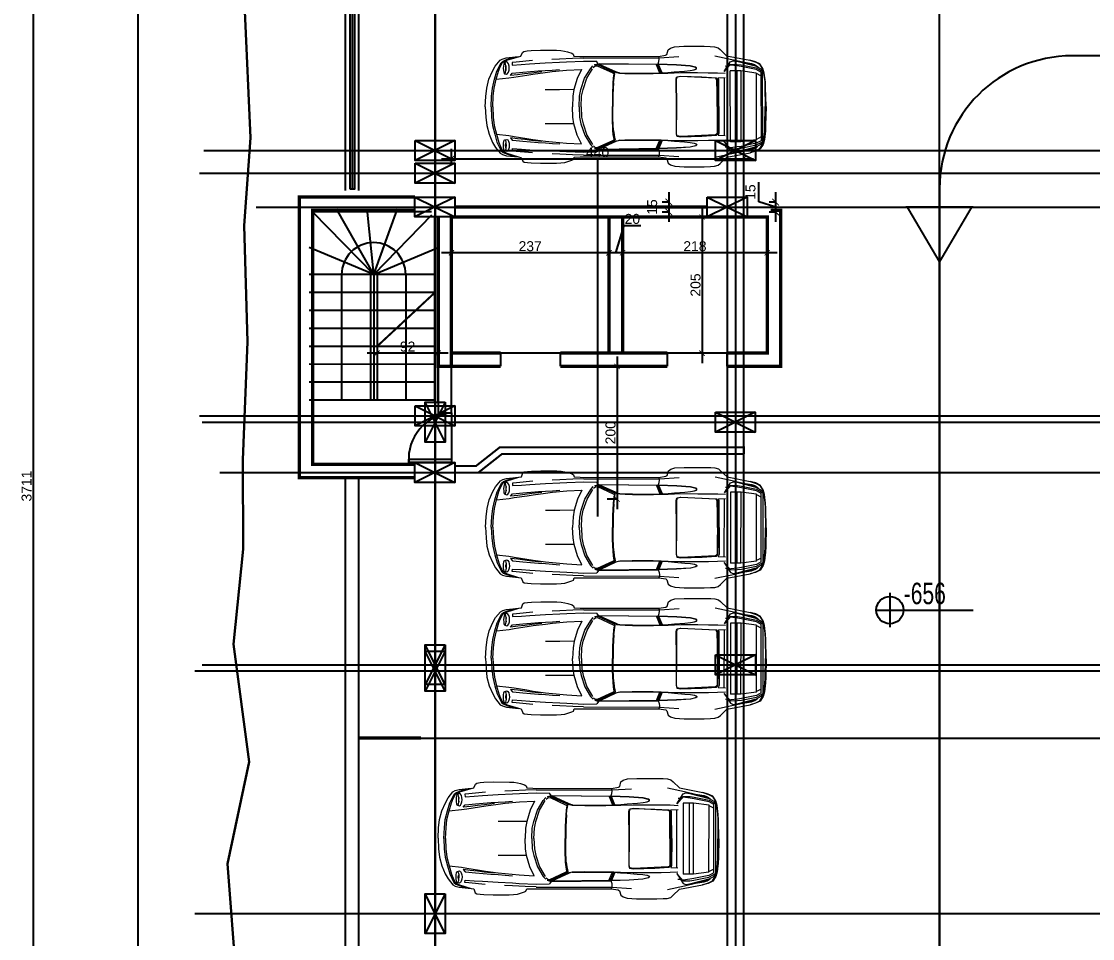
# Model space of a CAD drawing. Extents: x 285329 to 658348, y -83126 to -16980.
# Drawn here: x 321968 to 323582, y -36530 to -35148 of the extents above; entities that cross this region are included whole.
import ezdxf

# ---------------------------------------------------------------- set-up
doc = ezdxf.new("R2010")
doc.units = 0
doc.layers.get('0').update_dxf_attribs({"linetype": 'CONTINUOUS'})
doc.layers.get('DEFPOINTS').update_dxf_attribs({"color": 9, "linetype": 'CONTINUOUS'})
for name, color, linetype, lineweight in [('A-text finishing', 6, 'CONTINUOUS', 13), ('excavation border', 5, 'CONTINUOUS', 30), ('FIGURES', 153, 'CONTINUOUS', 0), ('VIS', 8, 'CONTINUOUS', 18)]:
    doc.layers.add(name, color=color, linetype=linetype, lineweight=lineweight)
for name, color, linetype in [('AXIS', 1, 'CONTINUOUS'), ('COLUMN', 5, 'CONTINUOUS'), ('DIM', 3, 'CONTINUOUS'), ('FURNITURE', 4, 'CONTINUOUS'), ('HATCH', 8, 'CONTINUOUS'), ('TEXT', 3, 'CONTINUOUS'), ('WALL', 7, 'CONTINUOUS'), ('WALL1', 2, 'CONTINUOUS')]:
    doc.layers.add(name, color=color, linetype=linetype)
doc.styles.get("Standard").update_dxf_attribs({"font": 'sanss___.ttf', "height": 15})
doc.dimstyles.get("Standard").update_dxf_attribs({"dimtxt": 50, "dimasz": 10, "dimexe": 10, "dimexo": 30, "dimgap": 5, "dimtad": 1, "dimdec": 0, "dimdsep": 46, "dimtxsty": 'Standard', "dimblk1": 'ARCHTICK', "dimblk2": 'ARCHTICK', "dimsah": 1, "dimcen": 2.5, "dimdle": 15, "dimclrd": 3, "dimclre": 3, "dimclrt": 3, "dimazin": 0, "dimtfac": 1, "dimtdec": 0, "dimtmove": 2, "dimatfit": 2, "dimldrblk": 'ARCHTICK', "dimfxl": 1.0455, "dimfxlon": 1, "dimtolj": 1, "dimtzin": 0, "dimarcsym": 0})
doc.dimstyles.new('STANDARD$0', dxfattribs={"dimscale": 0, "dimtxt": 50, "dimasz": 8, "dimexe": 15, "dimexo": 0.0625, "dimgap": 2, "dimtad": 1, "dimdec": 0, "dimzin": 0, "dimdsep": 46, "dimtxsty": 'Standard', "dimblk1": 'ARCHTICK', "dimblk2": 'ARCHTICK', "dimsah": 1, "dimcen": 0.09, "dimdle": 15, "dimclrd": 3, "dimclre": 3, "dimclrt": 3, "dimazin": 0, "dimtfac": 1, "dimtdec": 0, "dimtofl": 0, "dimtmove": 1, "dimatfit": 3, "dimldrblk": 'ARCHTICK', "dimfxl": 1.0455, "dimfxlon": 1, "dimtolj": 1, "dimtzin": 0, "dimarcsym": 0})

# ---------------------------------------------------------------- blocks, each defined once
blk = doc.blocks.new('_ARCHTICK')
at = {"color": 0, "linetype": 'ByBlock', "const_width": 0.15}
blk.add_lwpolyline([(-0.5, -0.5), (0.5, 0.5)], dxfattribs=at)
blk = doc.blocks.new('*D3029')
at = {"layer": 'DEFPOINTS', "color": 0, "linetype": 'Continuous', "lineweight": 5, "ltscale": 3, "transparency": 16777216}
for p in [(323056.5, -35354.9), (322616, -35422.7), (323056.5, -35422.7)]:
    blk.add_point(p, dxfattribs=at)
at = {"layer": 'WALL', "color": 3, "linetype": 'Continuous', "lineweight": -2, "ltscale": 3, "transparency": 16777216}
for p, q in [((322616, -35364.9), (322616, -35339.9)), ((323056.5, -35364.9), (323056.5, -35339.9)), ((322601, -35354.9), (323071.5, -35354.9))]:
    blk.add_line(p, q, dxfattribs=at)
at = {"layer": 'WALL', "color": 3, "linetype": 'Continuous', "lineweight": -2, "ltscale": 3, "transparency": 16777216, "xscale": 8, "yscale": 8, "zscale": 8, "rotation": 180}
blk.add_blockref('_ARCHTICK', (322616, -35354.9), dxfattribs=at)
at = {"layer": 'WALL', "color": 3, "linetype": 'Continuous', "lineweight": -2, "ltscale": 3, "transparency": 16777216, "xscale": 8, "yscale": 8, "zscale": 8}
blk.add_blockref('_ARCHTICK', (323056.5, -35354.9), dxfattribs=at)
at = {"layer": 'WALL', "color": 3, "linetype": 'Continuous', "ltscale": 3, "transparency": 16777216, "insert": (322836.3, -35345.2), "char_height": 15, "attachment_point": 5}
blk.add_mtext('\\A1;440', dxfattribs=at)
blk = doc.blocks.new('XREF1$0$02PCAR09')
at = {"color": 0, "linetype": 'ByBlock'}
for p, q in [((-139.39, 33.77), (-143.26, 30.05)), ((-138.14, 34.83), (-139.39, 33.77)), ((-136.04, 35.43), (-138.14, 34.83)), ((-133.57, 35.58), (-136.04, 35.43)), ((-129.86, 35.7), (-133.57, 35.58)), ((-117.88, 35.7), (-129.86, 35.7)), ((-112.33, 35.34), (-117.88, 35.7)), ((-109.85, 34.59), (-112.33, 35.34)), ((-108.47, 33.6), (-109.85, 34.59)), ((-107.73, 30.95), (-108.47, 33.6)), ((-48.85, 32.53), (-51.29, 31.76)), ((-47.09, 33.02), (-48.85, 32.53)), ((-44.85, 33.29), (-47.09, 33.02)), ((-42.26, 33.45), (-44.85, 33.29)), ((-32.75, 33.53), (-42.26, 33.45)), ((-27.18, 33.31), (-32.75, 33.53)), ((-24.96, 33.14), (-27.18, 33.31)), ((-22.98, 32.83), (-24.96, 33.14)), ((-22.13, 32.24), (-22.98, 32.83)), ((-21.22, 30), (-22.13, 32.24)), ((-162.98, 25.22), (-160.29, 26.5)), ((-160.49, 26.23), (-162.81, 24.98)), ((-149.39, 26.87), (-160.88, 23.8)), ((-157.04, 27.42), (-160.49, 26.23)), ((-160.29, 26.5), (-157.04, 27.42)), ((-157.91, 25.53), (-159.78, 24.91)), ((-152.81, 26.43), (-157.91, 25.53)), ((-153.83, 25.85), (-157.91, 25.01)), ((-143.26, 30.05), (-157.04, 27.42)), ((-153.47, 26.28), (-153.83, 25.85)), ((-146.25, 27.9), (-152.81, 26.43)), ((-147.04, 27.13), (-149.39, 26.87)), ((-145.43, 26.52), (-147.04, 27.13)), ((-136.16, 30.07), (-146.25, 27.9)), ((-141.73, 20.71), (-145.43, 26.52)), ((-103.18, 28.82), (-114.79, 29.59)), ((-107, 30.43), (-107.73, 30.95)), ((-102.8, 29.76), (-107, 30.43)), ((-103.18, 28.82), (-102.8, 29.76)), ((-58.2, 28.79), (-103.18, 28.82)), ((-103.18, 28.09), (-103.18, 28.82)), ((-103.06, 26.7), (-103.18, 28.09)), ((-102.68, 25.44), (-103.06, 26.7)), ((-56.22, 29.83), (-102.8, 29.76)), ((-67.1, 25.44), (-102.68, 25.06)), ((-102.68, 25.08), (-102.68, 25.44)), ((-67.1, 25.46), (-66.11, 26.89)), ((-67.1, 25.54), (-67.1, 25.54)), ((-64.81, 24.72), (-67.1, 25.46)), ((-58.32, 27.06), (-66.11, 26.89)), ((-48.2, 26.63), (-58.32, 27.06)), ((-58.2, 28.77), (-51.78, 28.55)), ((-52.64, 29.95), (-56.22, 29.83)), ((-52.16, 31.23), (-52.64, 29.95)), ((-51.29, 31.76), (-52.16, 31.23)), ((-51.78, 28.55), (-44.15, 28.14)), ((-44.15, 26.41), (-48.2, 26.63)), ((-44.15, 28.14), (-39.54, 27.93)), ((-35.6, 25.95), (-44.15, 26.41)), ((-26.33, 25.46), (-35.6, 25.95)), ((-28.03, 27.35), (-18.29, 26.45)), ((-21.41, 25.08), (-26.33, 25.46)), ((-19.65, 29.66), (-21.22, 30)), ((-12.48, 29.04), (-19.65, 29.78)), ((-12.79, 27.56), (-19.65, 29.66)), ((-18.29, 26.45), (-15.88, 26.19)), ((-13.04, 28.18), (-17.96, 29.55)), ((-15.88, 26.19), (-16.03, 24.72)), ((-13.76, 25.41), (-13.28, 26.26)), ((-13.28, 26.26), (-12.67, 26.55)), ((-10.59, 27.09), (-13.04, 28.18)), ((-10.26, 26.19), (-12.79, 27.56)), ((-12.67, 26.55), (-11.49, 26.19)), ((-10.14, 28.29), (-12.48, 29.04)), ((-12.07, 25.22), (-11.81, 25.93)), ((-11.81, 25.93), (-11.49, 26.19)), ((-11.49, 26.19), (-11.18, 25.93)), ((-11.18, 25.93), (-10.93, 25.22)), ((-9.43, 26.13), (-10.59, 27.09)), ((-8.9, 23.63), (-10.26, 26.19)), ((-8.78, 27.56), (-10.14, 28.29)), ((-6.9, 21.08), (-9.43, 26.13)), ((-5.94, 24.09), (-8.78, 27.56)), ((-166.21, 14.44), (-165.56, 19.69)), ((-165.19, 19.69), (-165.8, 14.82)), ((-165.56, 19.69), (-164.79, 22.49)), ((-164.42, 22.49), (-165.19, 19.69)), ((-164.79, 22.49), (-162.98, 25.22)), ((-163.6, 22.32), (-164.59, 21.21)), ((-163.6, 21.32), (-164.59, 20.71)), ((-164.59, -21.21), (-164.59, 21.21)), ((-162.81, 24.98), (-164.42, 22.49)), ((-160.88, 23.8), (-163.6, 22.32)), ((-160.77, 22.81), (-163.6, 21.32)), ((-163.6, 20.33), (-160.77, 21.82)), ((-163.6, 20.33), (-163.6, -20.33)), ((-163.6, 18.05), (-160.88, 19.53)), ((-161.5, 23.73), (-161.74, 23.33)), ((-159.78, 24.91), (-161.5, 23.73)), ((-151.85, 24.65), (-160.77, 22.81)), ((-160.77, 21.82), (-151.85, 23.66)), ((-160.77, 19.82), (-151.61, 21.07)), ((-160.77, 19.82), (-160.77, -19.82)), ((-159.78, 24.24), (-160.17, 23.99)), ((-157.91, 25.01), (-159.78, 24.24)), ((-149.51, 24.91), (-151.85, 24.65)), ((-151.85, 23.66), (-149.51, 24.04)), ((-151.61, 21.07), (-151.61, -21.07)), ((-151.61, 21.07), (-145.43, 21.07)), ((-145.43, 25.03), (-149.51, 24.91)), ((-149.51, 24.04), (-145.43, 24.53)), ((-149.26, 21.07), (-149.26, -21.19)), ((-145.43, 25.03), (-141.73, 20.73)), ((-145.43, 24.53), (-145.43, 25.03)), ((-145.43, -21.07), (-145.43, 21.07)), ((-142.39, 24.02), (-143.85, 23.95)), ((-137.77, 19.96), (-142.39, 19.75)), ((-132.34, 20.03), (-137.77, 19.96)), ((-126.04, 20.1), (-132.34, 20.03)), ((-115.78, 20.11), (-126.04, 20.1)), ((-125.42, 22.45), (-125.37, 22.96)), ((-125.08, 22.11), (-125.42, 22.45)), ((-125.37, 22.96), (-124.86, 23.34)), ((-125.15, 22.43), (-125.13, 22.84)), ((-124.89, 22.11), (-125.15, 22.43)), ((-125.13, 22.84), (-124.69, 23.22)), ((-124.01, 21.73), (-125.08, 22.11)), ((-123.84, 21.73), (-124.89, 22.11)), ((-124.86, 23.34), (-121.58, 24.14)), ((-124.69, 23.22), (-121.6, 24.01)), ((-121.62, 21.38), (-124.01, 21.73)), ((-121.62, 21.38), (-123.84, 21.73)), ((-118.22, 21.03), (-121.62, 21.38)), ((-121.6, 24.01), (-113.44, 24.57)), ((-121.58, 24.14), (-113.44, 24.69)), ((-112.19, 20.51), (-118.22, 21.03)), ((-108.37, 19.87), (-115.78, 20.11)), ((-113.44, 24.69), (-102.68, 25.08)), ((-113.44, 24.57), (-102.68, 24.96)), ((-108.37, 20.23), (-112.19, 20.51)), ((-104.22, 19.99), (-108.37, 20.23)), ((-104.27, 19.73), (-108.37, 19.87)), ((-104.9, 20.03), (-102.9, 24.96)), ((-99.56, 19.65), (-104.27, 19.73)), ((-104.22, 19.99), (-102.17, 24.96)), ((-99.52, 19.84), (-104.22, 19.99)), ((-101.45, 24.96), (-103.47, 19.98)), ((-102.68, 24.94), (-67.65, 25.32)), ((-102.68, 25.06), (-102.68, 24.94)), ((-87.11, 19.64), (-99.56, 19.65)), ((-87.11, 19.87), (-99.52, 19.84)), ((-82.86, 19.87), (-87.11, 19.87)), ((-82.86, 19.72), (-87.11, 19.64)), ((-79.67, 19.98), (-82.86, 19.87)), ((-79.63, 19.86), (-82.86, 19.72)), ((-79.67, 19.96), (-78.74, 20.2)), ((-77.89, 20.2), (-79.63, 19.86)), ((-78.74, 20.2), (-77.45, 20.66)), ((-77.21, 20.44), (-77.89, 20.2)), ((-77.45, 20.66), (-68.24, 24.88)), ((-76.59, 20.66), (-77.21, 20.44)), ((-76.95, 19.52), (-76.71, 20.25)), ((-76.73, 18.37), (-76.95, 19.52)), ((-76.71, 20.25), (-76.17, 20.52)), ((-67.39, 24.89), (-76.59, 20.66)), ((-76.22, 19.69), (-76.44, 19.24)), ((-76.44, 19.24), (-76.15, 18.22)), ((-75.65, 20.03), (-76.22, 19.69)), ((-76.17, 20.52), (-66.86, 24.77)), ((-66.4, 24.24), (-75.65, 20.03)), ((-66.42, 25.2), (-67.39, 24.89)), ((-66.86, 24.77), (-65.78, 24.81)), ((-65.14, 24.16), (-66.4, 24.24)), ((-65.78, 24.81), (-64.81, 24.72)), ((-64.13, 23.29), (-65.14, 24.16)), ((-62.4, 22.49), (-63.89, 24.21)), ((-60.22, 16.82), (-63.6, 22.49)), ((-58.97, 16.82), (-62.4, 22.49)), ((-57.13, 22.11), (-54.53, 16.8)), ((-48.2, 21.63), (-57.13, 22.11)), ((-39.78, 20.85), (-48.2, 21.63)), ((-39.78, 21.75), (-44.12, 22.11)), ((-35.6, 21.46), (-39.78, 21.75)), ((-35.6, 20.37), (-39.78, 20.85)), ((-31.38, 21.21), (-35.6, 21.46)), ((-28.21, 19.38), (-35.6, 20.37)), ((-33.48, 20.69), (-27.45, 19.99)), ((-26.79, 20.88), (-31.38, 21.21)), ((-24.62, 18.78), (-28.21, 19.38)), ((-27.45, 19.99), (-23.36, 19.5)), ((-22.2, 20.45), (-26.79, 20.88)), ((-23.36, 19.5), (-19.12, 18.97)), ((-18.2, 20.06), (-22.2, 20.45)), ((-16.03, 24.72), (-21.41, 25.08)), ((-16, 19.87), (-18.2, 20.06)), ((-14.89, 18.51), (-16, 19.87)), ((-14.22, 22.91), (-14.12, 24.14)), ((-14.12, 21.68), (-14.22, 22.91)), ((-14.12, 24.14), (-13.76, 25.41)), ((-13.76, 20.44), (-14.12, 21.68)), ((-13.28, 19.65), (-13.76, 20.44)), ((-12.67, 19.33), (-13.28, 19.65)), ((-11.49, 19.6), (-12.67, 19.33)), ((-12.31, 22.86), (-12.22, 24.26)), ((-12.24, 21.56), (-12.31, 22.86)), ((-12.04, 22.86), (-12.24, 21.56)), ((-12.07, 20.57), (-12.24, 21.58)), ((-12.22, 24.26), (-12.07, 25.22)), ((-12.22, 24.26), (-12.04, 22.86)), ((-11.81, 19.84), (-12.07, 20.57)), ((-11.49, 19.6), (-11.81, 19.84)), ((-11.18, 19.81), (-11.49, 19.6)), ((-10.93, 20.51), (-11.18, 19.81)), ((-10.93, 25.22), (-10.74, 24.13)), ((-10.74, 21.58), (-10.93, 20.51)), ((-10.74, 24.13), (-10.69, 22.86)), ((-10.69, 22.86), (-10.74, 21.58)), ((-7.91, 21.15), (-8.9, 23.63)), ((-6.56, 16.32), (-7.91, 21.15)), ((-5.57, 16.32), (-6.9, 21.08)), ((-4.27, 21.14), (-5.94, 24.09)), ((-2.17, 16.31), (-4.27, 21.14)), ((-166.35, 11.22), (-166.21, 14.44)), ((-165.8, 14.82), (-165.94, 11.59)), ((-138.14, 17.06), (-142.38, 17.26)), ((-141.73, 17.26), (-141.73, -17.16)), ((-138.66, 0), (-138.57, 15.9)), ((-138.57, 15.9), (-138.14, 17.06)), ((-137.9, 15.9), (-138.04, 8.28)), ((-137.51, 16.58), (-137.9, 15.9)), ((-137.56, 8.16), (-137.48, 15.78)), ((-136.98, 17.01), (-137.51, 16.58)), ((-137.48, 15.78), (-137.08, 16.44)), ((-137.08, 16.44), (-136.55, 16.78)), ((-128.55, 17.52), (-136.98, 17.01)), ((-136.55, 16.78), (-115.95, 17.82)), ((-115.76, 17.94), (-128.55, 17.52)), ((-115.95, 17.82), (-113.73, 17.36)), ((-113.56, 17.48), (-115.76, 17.94)), ((-113.73, 17.36), (-113.35, 15.95)), ((-113.2, 16.07), (-113.56, 17.48)), ((-113.4, -0.02), (-113.2, 16.07)), ((-113.35, 15.95), (-113.4, 0.02)), ((-76.42, 16.82), (-76.73, 18.37)), ((-76.1, 14.07), (-76.42, 16.82)), ((-76.15, 18.22), (-75.93, 16.82)), ((-76.1, 14.07), (-75.74, 7.15)), ((-75.93, 16.82), (-75.72, 13.98)), ((-75.72, 13.98), (-75.43, 7.15)), ((-60.22, 16.82), (-60.22, 16.82)), ((-58, 10.14), (-60.22, 16.82)), ((-56.75, 10.14), (-58.97, 16.82)), ((-54.53, 16.8), (-52.55, 10.14)), ((-17.01, 17.6), (-24.62, 18.78)), ((-19.12, 18.97), (-14.89, 18.51)), ((-13.95, 17.11), (-17.01, 17.6)), ((-6.56, 16.32), (-13.95, 17.11)), ((-5.26, 11.13), (-6.56, 16.32)), ((-4.27, 11.13), (-5.57, 16.32)), ((-0.87, 11.13), (-2.17, 16.31)), ((-166.57, 0.02), (-166.35, 11.22)), ((-165.94, 11.59), (-166.08, 0)), ((-138.04, 8.28), (-138.04, 0)), ((-137.56, 0), (-137.56, 8.16)), ((-75.74, 7.15), (-75.77, 0)), ((-75.43, 7.15), (-75.4, 0)), ((-57.13, 6.18), (-58, 10.14)), ((-55.9, 6.18), (-56.75, 10.14)), ((-52.55, 10.14), (-44.12, 10.09)), ((-52.55, 10.14), (-51.92, 6.18)), ((-44.12, 10.09), (-35.6, 10.09)), ((-4.7, 6.2), (-5.26, 11.13)), ((-3.7, 6.2), (-4.27, 11.13)), ((-0.31, 6.18), (-0.87, 11.13)), ((-165.94, -11.59), (-166.08, 0)), ((-138.66, 0), (-138.57, -15.9)), ((-138.04, -8.28), (-138.04, 0)), ((-137.56, 0), (-137.56, -8.16)), ((-113.4, 0.02), (-113.2, -16.07)), ((-75.74, -7.15), (-75.77, 0)), ((-75.43, -7.15), (-75.4, 0)), ((-56.89, 0), (-57.13, 6.18)), ((-56.89, 0), (-57.13, -6.18)), ((-55.64, 0), (-55.9, 6.18)), ((-55.64, 0), (-55.9, -6.18)), ((-51.92, 6.18), (-51.68, 0)), ((-51.92, -6.18), (-51.68, 0)), ((-4.39, 0), (-4.7, 6.2)), ((-4.39, 0), (-4.7, -6.2)), ((-3.4, 0), (-3.7, 6.2)), ((-3.4, 0), (-3.7, -6.2)), ((0, 0), (-0.31, 6.18)), ((0, 0), (-0.31, -6.18)), ((-166.57, -0.02), (-166.35, -11.22)), ((-113.35, -15.95), (-113.4, -0.02)), ((-57.13, -6.18), (-58, -10.14)), ((-55.9, -6.18), (-56.75, -10.14)), ((-52.55, -10.14), (-51.92, -6.18)), ((-4.7, -6.2), (-5.26, -11.13)), ((-3.7, -6.2), (-4.27, -11.13)), ((-0.31, -6.18), (-0.87, -11.13)), ((-166.35, -11.22), (-166.21, -14.44)), ((-165.8, -14.82), (-165.94, -11.59)), ((-137.9, -15.9), (-138.04, -8.28)), ((-137.56, -8.16), (-137.48, -15.78)), ((-76.1, -14.07), (-75.74, -7.15)), ((-75.72, -13.98), (-75.43, -7.15)), ((-58, -10.14), (-60.22, -16.82)), ((-56.75, -10.14), (-58.97, -16.82)), ((-54.53, -16.8), (-52.55, -10.14)), ((-52.55, -10.14), (-44.12, -10.09)), ((-44.12, -10.09), (-35.6, -10.09)), ((-5.26, -11.13), (-6.56, -16.32)), ((-4.27, -11.13), (-5.57, -16.32)), ((-0.87, -11.13), (-2.17, -16.31)), ((-166.21, -14.44), (-165.56, -19.69)), ((-165.19, -19.69), (-165.8, -14.82)), ((-163.6, -18.05), (-160.88, -19.53)), ((-138.14, -17.06), (-142.38, -17.26)), ((-138.57, -15.9), (-138.14, -17.06)), ((-137.51, -16.58), (-137.9, -15.9)), ((-136.98, -17.01), (-137.51, -16.58)), ((-137.48, -15.78), (-137.08, -16.44)), ((-137.08, -16.44), (-136.55, -16.78)), ((-128.55, -17.52), (-136.98, -17.01)), ((-136.55, -16.78), (-115.95, -17.82)), ((-115.76, -17.94), (-128.55, -17.52)), ((-115.95, -17.82), (-113.73, -17.36)), ((-113.56, -17.48), (-115.76, -17.94)), ((-113.73, -17.36), (-113.35, -15.95)), ((-113.2, -16.07), (-113.56, -17.48)), ((-76.73, -18.37), (-76.95, -19.52)), ((-76.42, -16.82), (-76.73, -18.37)), ((-76.44, -19.24), (-76.15, -18.22)), ((-76.1, -14.07), (-76.42, -16.82)), ((-76.15, -18.22), (-75.93, -16.82)), ((-75.93, -16.82), (-75.72, -13.98)), ((-60.22, -16.82), (-63.6, -22.49)), ((-58.97, -16.82), (-62.4, -22.49)), ((-60.22, -16.82), (-60.22, -16.82)), ((-57.13, -22.11), (-54.53, -16.8)), ((-24.62, -18.78), (-28.21, -19.38)), ((-17.01, -17.6), (-24.62, -18.78)), ((-23.36, -19.5), (-19.12, -18.97)), ((-19.12, -18.97), (-14.89, -18.51)), ((-13.95, -17.11), (-17.01, -17.6)), ((-14.89, -18.51), (-16, -19.87)), ((-6.56, -16.32), (-13.95, -17.11)), ((-6.56, -16.32), (-7.91, -21.15)), ((-5.57, -16.32), (-6.9, -21.08)), ((-2.17, -16.31), (-4.27, -21.14)), ((-165.56, -19.69), (-164.79, -22.49)), ((-164.42, -22.49), (-165.19, -19.69)), ((-164.79, -22.49), (-162.98, -25.22)), ((-163.6, -21.32), (-164.59, -20.71)), ((-163.6, -22.32), (-164.59, -21.21)), ((-162.81, -24.98), (-164.42, -22.49)), ((-163.6, -20.33), (-160.77, -21.82)), ((-160.77, -22.81), (-163.6, -21.32)), ((-160.88, -23.8), (-163.6, -22.32)), ((-162.98, -25.22), (-160.29, -26.5)), ((-160.49, -26.23), (-162.81, -24.98)), ((-161.5, -23.73), (-161.74, -23.33)), ((-159.78, -24.91), (-161.5, -23.73)), ((-149.39, -26.87), (-160.88, -23.8)), ((-160.77, -19.82), (-151.61, -21.07)), ((-160.77, -21.82), (-151.85, -23.66)), ((-151.85, -24.65), (-160.77, -22.81)), ((-159.78, -24.24), (-160.17, -23.99)), ((-157.91, -25.01), (-159.78, -24.24)), ((-157.91, -25.53), (-159.78, -24.91)), ((-153.83, -25.85), (-157.91, -25.01)), ((-151.85, -23.66), (-149.51, -24.04)), ((-149.51, -24.91), (-151.85, -24.65)), ((-151.61, -21.07), (-145.43, -21.07)), ((-149.51, -24.04), (-145.43, -24.53)), ((-145.43, -25.03), (-149.51, -24.91)), ((-141.73, -20.71), (-145.43, -26.52)), ((-145.43, -25.03), (-141.73, -20.73)), ((-145.43, -24.53), (-145.43, -25.03)), ((-142.39, -24.02), (-143.85, -23.95)), ((-137.77, -19.96), (-142.39, -19.75)), ((-132.34, -20.03), (-137.77, -19.96)), ((-126.04, -20.1), (-132.34, -20.03)), ((-115.78, -20.11), (-126.04, -20.1)), ((-125.08, -22.11), (-125.42, -22.45)), ((-125.42, -22.45), (-125.37, -22.96)), ((-125.37, -22.96), (-124.86, -23.34)), ((-124.89, -22.11), (-125.15, -22.43)), ((-125.15, -22.43), (-125.13, -22.84)), ((-125.13, -22.84), (-124.69, -23.22)), ((-124.01, -21.73), (-125.08, -22.11)), ((-123.84, -21.73), (-124.89, -22.11)), ((-124.86, -23.34), (-121.58, -24.14)), ((-124.69, -23.22), (-121.6, -24.01)), ((-121.62, -21.38), (-124.01, -21.73)), ((-121.62, -21.38), (-123.84, -21.73)), ((-118.22, -21.03), (-121.62, -21.38)), ((-121.6, -24.01), (-113.44, -24.57)), ((-121.58, -24.14), (-113.44, -24.69)), ((-112.19, -20.51), (-118.22, -21.03)), ((-108.37, -19.87), (-115.78, -20.11)), ((-113.44, -24.57), (-102.68, -24.96)), ((-113.44, -24.69), (-102.68, -25.08)), ((-108.37, -20.23), (-112.19, -20.51)), ((-104.27, -19.73), (-108.37, -19.87)), ((-104.22, -19.99), (-108.37, -20.23)), ((-104.9, -20.03), (-102.9, -24.96)), ((-99.56, -19.65), (-104.27, -19.73)), ((-99.52, -19.84), (-104.22, -19.99)), ((-104.22, -19.99), (-102.17, -24.96)), ((-101.45, -24.96), (-103.47, -19.98)), ((-102.68, -25.06), (-102.68, -24.94)), ((-102.68, -24.94), (-67.65, -25.32)), ((-67.1, -25.44), (-102.68, -25.06)), ((-102.68, -25.08), (-102.68, -25.44)), ((-87.11, -19.64), (-99.56, -19.65)), ((-87.11, -19.87), (-99.52, -19.84)), ((-82.86, -19.72), (-87.11, -19.64)), ((-82.86, -19.87), (-87.11, -19.87)), ((-79.63, -19.86), (-82.86, -19.72)), ((-79.67, -19.98), (-82.86, -19.87)), ((-79.67, -19.96), (-78.74, -20.2)), ((-77.89, -20.2), (-79.63, -19.86)), ((-78.74, -20.2), (-77.45, -20.66)), ((-77.21, -20.44), (-77.89, -20.2)), ((-77.45, -20.66), (-68.24, -24.88)), ((-76.59, -20.66), (-77.21, -20.44)), ((-76.95, -19.52), (-76.71, -20.25)), ((-76.71, -20.25), (-76.17, -20.52)), ((-67.39, -24.89), (-76.59, -20.66)), ((-76.22, -19.69), (-76.44, -19.24)), ((-75.65, -20.03), (-76.22, -19.69)), ((-76.17, -20.52), (-66.86, -24.77)), ((-66.4, -24.24), (-75.65, -20.03)), ((-66.42, -25.2), (-67.39, -24.89)), ((-64.81, -24.72), (-67.1, -25.46)), ((-66.86, -24.77), (-65.78, -24.81)), ((-65.14, -24.16), (-66.4, -24.24)), ((-65.78, -24.81), (-64.81, -24.72)), ((-64.13, -23.29), (-65.14, -24.16)), ((-62.4, -22.49), (-63.89, -24.21)), ((-48.2, -21.63), (-57.13, -22.11)), ((-39.78, -20.85), (-48.2, -21.63)), ((-39.78, -21.75), (-44.12, -22.11)), ((-35.6, -20.37), (-39.78, -20.85)), ((-35.6, -21.46), (-39.78, -21.75)), ((-28.21, -19.38), (-35.6, -20.37)), ((-31.38, -21.21), (-35.6, -21.46)), ((-33.48, -20.69), (-27.45, -19.99)), ((-26.79, -20.88), (-31.38, -21.21)), ((-27.45, -19.99), (-23.36, -19.5)), ((-22.2, -20.45), (-26.79, -20.88)), ((-21.41, -25.08), (-26.33, -25.46)), ((-18.2, -20.06), (-22.2, -20.45)), ((-16.03, -24.72), (-21.41, -25.08)), ((-16, -19.87), (-18.2, -20.06)), ((-15.88, -26.19), (-16.03, -24.72)), ((-14.12, -21.68), (-14.22, -22.91)), ((-14.22, -22.91), (-14.12, -24.14)), ((-13.76, -20.44), (-14.12, -21.68)), ((-14.12, -24.14), (-13.76, -25.41)), ((-13.28, -19.65), (-13.76, -20.44)), ((-13.76, -25.41), (-13.28, -26.26)), ((-12.67, -19.33), (-13.28, -19.65)), ((-11.49, -19.6), (-12.67, -19.33)), ((-12.24, -21.56), (-12.31, -22.86)), ((-12.31, -22.86), (-12.22, -24.26)), ((-12.07, -20.57), (-12.24, -21.58)), ((-12.04, -22.86), (-12.24, -21.56)), ((-12.22, -24.26), (-12.04, -22.86)), ((-12.22, -24.26), (-12.07, -25.22)), ((-11.81, -19.84), (-12.07, -20.57)), ((-12.07, -25.22), (-11.81, -25.93)), ((-11.49, -19.6), (-11.81, -19.84)), ((-11.18, -19.81), (-11.49, -19.6)), ((-10.93, -20.51), (-11.18, -19.81)), ((-11.18, -25.93), (-10.93, -25.22)), ((-10.74, -21.58), (-10.93, -20.51)), ((-10.93, -25.22), (-10.74, -24.13)), ((-10.69, -22.86), (-10.74, -21.58)), ((-10.74, -24.13), (-10.69, -22.86)), ((-8.9, -23.63), (-10.26, -26.19)), ((-6.9, -21.08), (-9.43, -26.13)), ((-7.91, -21.15), (-8.9, -23.63)), ((-5.94, -24.09), (-8.78, -27.56)), ((-4.27, -21.14), (-5.94, -24.09)), ((-157.04, -27.42), (-160.49, -26.23)), ((-160.29, -26.5), (-157.04, -27.42)), ((-152.81, -26.43), (-157.91, -25.53)), ((-143.26, -30.05), (-157.04, -27.42)), ((-153.47, -26.28), (-153.83, -25.85)), ((-146.25, -27.9), (-152.81, -26.43)), ((-147.04, -27.13), (-149.39, -26.87)), ((-145.43, -26.52), (-147.04, -27.13)), ((-136.16, -30.07), (-146.25, -27.9)), ((-139.39, -33.77), (-143.26, -30.05)), ((-103.18, -28.82), (-114.79, -29.59)), ((-107.73, -30.95), (-108.47, -33.6)), ((-107, -30.43), (-107.73, -30.95)), ((-102.8, -29.76), (-107, -30.43)), ((-103.06, -26.7), (-103.18, -28.09)), ((-103.18, -28.09), (-103.18, -28.82)), ((-58.2, -28.79), (-103.18, -28.82)), ((-103.18, -28.82), (-102.8, -29.76)), ((-102.68, -25.44), (-103.06, -26.7)), ((-56.22, -29.83), (-102.8, -29.76)), ((-67.1, -25.46), (-66.11, -26.89)), ((-67.1, -25.54), (-67.1, -25.54)), ((-58.32, -27.06), (-66.11, -26.89)), ((-48.2, -26.63), (-58.32, -27.06)), ((-58.2, -28.77), (-51.78, -28.55)), ((-52.64, -29.95), (-56.22, -29.83)), ((-52.16, -31.23), (-52.64, -29.95)), ((-51.29, -31.76), (-52.16, -31.23)), ((-51.78, -28.55), (-44.15, -28.14)), ((-48.85, -32.53), (-51.29, -31.76)), ((-44.15, -26.41), (-48.2, -26.63)), ((-35.6, -25.95), (-44.15, -26.41)), ((-44.15, -28.14), (-39.54, -27.93)), ((-26.33, -25.46), (-35.6, -25.95)), ((-28.03, -27.35), (-18.29, -26.45)), ((-21.22, -30), (-22.13, -32.24)), ((-19.65, -29.66), (-21.22, -30)), ((-12.79, -27.56), (-19.65, -29.66)), ((-12.48, -29.04), (-19.65, -29.78)), ((-18.29, -26.45), (-15.88, -26.19)), ((-13.04, -28.18), (-17.96, -29.55)), ((-13.28, -26.26), (-12.67, -26.55)), ((-10.59, -27.09), (-13.04, -28.18)), ((-10.26, -26.19), (-12.79, -27.56)), ((-12.67, -26.55), (-11.49, -26.19)), ((-10.14, -28.29), (-12.48, -29.04)), ((-11.81, -25.93), (-11.49, -26.19)), ((-11.49, -26.19), (-11.18, -25.93)), ((-9.43, -26.13), (-10.59, -27.09)), ((-8.78, -27.56), (-10.14, -28.29)), ((-138.14, -34.83), (-139.39, -33.77)), ((-136.04, -35.43), (-138.14, -34.83)), ((-133.57, -35.58), (-136.04, -35.43)), ((-129.86, -35.7), (-133.57, -35.58)), ((-117.88, -35.7), (-129.86, -35.7)), ((-112.33, -35.34), (-117.88, -35.7)), ((-109.85, -34.59), (-112.33, -35.34)), ((-108.47, -33.6), (-109.85, -34.59)), ((-47.09, -33.02), (-48.85, -32.53)), ((-44.85, -33.29), (-47.09, -33.02)), ((-42.26, -33.45), (-44.85, -33.29)), ((-32.75, -33.53), (-42.26, -33.45)), ((-27.18, -33.31), (-32.75, -33.53)), ((-24.96, -33.14), (-27.18, -33.31)), ((-22.98, -32.83), (-24.96, -33.14)), ((-22.13, -32.24), (-22.98, -32.83))]:
    blk.add_line(p, q, dxfattribs=at)
blk = doc.blocks.new('*D3030')
at = {"layer": 'DEFPOINTS', "color": 0, "linetype": 'ByBlock', "lineweight": 5, "ltscale": 3, "transparency": 16777216}
for p in [(323104.7, -35420.2), (323104.9, -35420.2), (323104.9, -35435.2)]:
    blk.add_point(p, dxfattribs=at)
at = {"layer": 'WALL1', "color": 3, "linetype": 'ByBlock', "lineweight": -2, "ltscale": 3, "transparency": 16777216}
for p, q in [((323079.5, -35420.1), (323079.5, -35390.2)), ((323104.7, -35450.2), (323104.7, -35405.2)), ((323104.7, -35427.7), (323079.5, -35420.1)), ((323104.7, -35420.2), (323094.7, -35420.2)), ((323104.7, -35435.2), (323094.7, -35435.2))]:
    blk.add_line(p, q, dxfattribs=at)
at = {"layer": 'WALL1', "color": 3, "linetype": 'ByBlock', "lineweight": -2, "ltscale": 3, "transparency": 16777216, "xscale": 10, "yscale": 10, "zscale": 10}
for p, rotation in [((323104.7, -35420.2), 90), ((323104.7, -35435.2), 270)]:
    blk.add_blockref('_ARCHTICK', p, dxfattribs=dict(at, rotation=rotation))
at = {"layer": 'WALL1', "color": 3, "linetype": 'ByBlock', "ltscale": 3, "transparency": 16777216, "insert": (323066.8, -35405.2), "char_height": 15, "attachment_point": 5, "rotation": 90}
blk.add_mtext('\\A1;15', dxfattribs=at)
blk = doc.blocks.new('*D3031')
at = {"layer": 'DEFPOINTS', "color": 0, "linetype": 'ByBlock', "lineweight": 5, "ltscale": 3, "transparency": 16777216}
for p in [(322981, -35420.2), (322943.8, -35435.2), (322981, -35435.2)]:
    blk.add_point(p, dxfattribs=at)
at = {"layer": 'WALL1', "color": 3, "linetype": 'ByBlock', "lineweight": -2, "ltscale": 3, "transparency": 16777216}
for p, q in [((322943.8, -35405.2), (322943.8, -35450.2)), ((322944.9, -35420.2), (322933.8, -35420.2)), ((322944.9, -35435.2), (322933.8, -35435.2))]:
    blk.add_line(p, q, dxfattribs=at)
at = {"layer": 'WALL1', "color": 3, "linetype": 'ByBlock', "lineweight": -2, "ltscale": 3, "transparency": 16777216, "xscale": 10, "yscale": 10, "zscale": 10}
for p, rotation in [((322943.8, -35420.2), 90), ((322943.8, -35435.2), 270)]:
    blk.add_blockref('_ARCHTICK', p, dxfattribs=dict(at, rotation=rotation))
at = {"layer": 'WALL1', "color": 3, "linetype": 'ByBlock', "ltscale": 3, "transparency": 16777216, "insert": (322918.6, -35427.7), "char_height": 15, "attachment_point": 5, "rotation": 90}
blk.add_mtext('\\A1;15', dxfattribs=at)
blk = doc.blocks.new('*D3032')
at = {"layer": 'DEFPOINTS', "color": 0, "linetype": 'Continuous', "lineweight": 5, "ltscale": 3, "transparency": 16777216}
for p in [(322983.7, -35442.7), (322993.7, -35647.8), (323010.8, -35647.8)]:
    blk.add_point(p, dxfattribs=at)
at = {"layer": 'WALL', "color": 3, "linetype": 'Continuous', "lineweight": -2, "ltscale": 3, "transparency": 16777216}
for p, q in [((322993.7, -35427.7), (322993.7, -35662.8)), ((322983.7, -35442.7), (323008.7, -35442.7)), ((323003.7, -35647.8), (322978.7, -35647.8))]:
    blk.add_line(p, q, dxfattribs=at)
at = {"layer": 'WALL', "color": 3, "linetype": 'Continuous', "lineweight": -2, "ltscale": 3, "transparency": 16777216, "xscale": 8, "yscale": 8, "zscale": 8}
for p, rotation in [((322993.7, -35442.7), 90), ((322993.7, -35647.8), 270)]:
    blk.add_blockref('_ARCHTICK', p, dxfattribs=dict(at, rotation=rotation))
at = {"layer": 'WALL', "color": 3, "linetype": 'Continuous', "ltscale": 3, "transparency": 16777216, "insert": (322984, -35545.2), "char_height": 15, "attachment_point": 5, "rotation": 90}
blk.add_mtext('\\A1;205', dxfattribs=at)
blk = doc.blocks.new('COLUMN')
at = {"layer": 'AXIS'}
for p, q in [((236924.7, -9644.3), (236984.7, -9674.3)), ((236984.7, -9644.3), (236924.7, -9674.3))]:
    blk.add_line(p, q, dxfattribs=at)
at = {"layer": 'COLUMN'}
blk.add_lwpolyline([(236924.7, -9644.3), (236984.7, -9644.3), (236984.7, -9674.3), (236924.7, -9674.3)], close=True, dxfattribs=at)
blk = doc.blocks.new('*D3033')
at = {"layer": 'DEFPOINTS', "color": 0, "linetype": 'Continuous', "lineweight": 5, "transparency": 16777216}
for p in [(322865.6, -35667.8), (322865.6, -35867.7), (322865.6, -35867.7)]:
    blk.add_point(p, dxfattribs=at)
at = {"layer": 'WALL', "color": 3, "linetype": 'Continuous', "lineweight": -2, "transparency": 16777216}
for p, q in [((322865.6, -35652.8), (322865.6, -35882.7)), ((322865.6, -35667.8), (322850.6, -35667.8)), ((322865.6, -35867.7), (322850.6, -35867.7))]:
    blk.add_line(p, q, dxfattribs=at)
at = {"layer": 'WALL', "color": 3, "linetype": 'Continuous', "lineweight": -2, "transparency": 16777216, "xscale": 8, "yscale": 8, "zscale": 8}
for p, rotation in [((322865.6, -35667.8), 90), ((322865.6, -35867.7), 270)]:
    blk.add_blockref('_ARCHTICK', p, dxfattribs=dict(at, rotation=rotation))
at = {"layer": 'WALL', "color": 3, "linetype": 'Continuous', "transparency": 16777216, "insert": (322855.8, -35767.7), "char_height": 15, "attachment_point": 5, "rotation": 90}
blk.add_mtext('\\A1;200', dxfattribs=at)
blk = doc.blocks.new('*D3034')
at = {"layer": 'DEFPOINTS', "color": 0, "linetype": 'Continuous', "lineweight": 5, "transparency": 16777216}
for p in [(322874, -35490.8), (322874, -35496.6), (323092.1, -35490.8)]:
    blk.add_point(p, dxfattribs=at)
at = {"layer": 'WALL', "color": 3, "linetype": 'Continuous', "lineweight": -2, "transparency": 16777216}
for p, q in [((323107.1, -35496.6), (322859, -35496.6)), ((322874, -35495.5), (322874, -35511.6)), ((323092.1, -35495.5), (323092.1, -35511.6))]:
    blk.add_line(p, q, dxfattribs=at)
at = {"layer": 'WALL', "color": 3, "linetype": 'Continuous', "lineweight": -2, "transparency": 16777216, "xscale": 8, "yscale": 8, "zscale": 8, "rotation": 180}
blk.add_blockref('_ARCHTICK', (322874, -35496.6), dxfattribs=at)
at = {"layer": 'WALL', "color": 3, "linetype": 'Continuous', "lineweight": -2, "transparency": 16777216, "xscale": 8, "yscale": 8, "zscale": 8}
blk.add_blockref('_ARCHTICK', (323092.1, -35496.6), dxfattribs=at)
at = {"layer": 'WALL', "color": 3, "linetype": 'Continuous', "transparency": 16777216, "insert": (322983, -35486.8), "char_height": 15, "attachment_point": 5}
blk.add_mtext('\\A1;218', dxfattribs=at)
blk = doc.blocks.new('*D3035')
at = {"layer": 'DEFPOINTS', "color": 0, "linetype": 'Continuous', "lineweight": 5, "transparency": 16777216}
for p in [(322853.5, -35496.6), (322874, -35490.8), (322853.5, -35517.1)]:
    blk.add_point(p, dxfattribs=at)
at = {"layer": 'WALL', "color": 3, "linetype": 'Continuous', "lineweight": -2, "transparency": 16777216}
for p, q in [((322863.7, -35496.6), (322876.1, -35455.4)), ((322876.1, -35455.4), (322901.3, -35455.4)), ((322853.5, -35497.6), (322853.5, -35481.6)), ((322889, -35496.6), (322838.5, -35496.6)), ((322874, -35495.5), (322874, -35511.6))]:
    blk.add_line(p, q, dxfattribs=at)
at = {"layer": 'WALL', "color": 3, "linetype": 'Continuous', "lineweight": -2, "transparency": 16777216, "xscale": 8, "yscale": 8, "zscale": 8, "rotation": 180}
blk.add_blockref('_ARCHTICK', (322853.5, -35496.6), dxfattribs=at)
at = {"layer": 'WALL', "color": 3, "linetype": 'Continuous', "lineweight": -2, "transparency": 16777216, "xscale": 8, "yscale": 8, "zscale": 8}
blk.add_blockref('_ARCHTICK', (322874, -35496.6), dxfattribs=at)
at = {"layer": 'WALL', "color": 3, "linetype": 'Continuous', "transparency": 16777216, "insert": (322888.7, -35445.7), "char_height": 15, "attachment_point": 5}
blk.add_mtext('\\A1;20', dxfattribs=at)
blk = doc.blocks.new('*D3036')
at = {"layer": 'DEFPOINTS', "color": 0, "linetype": 'Continuous', "lineweight": 5, "transparency": 16777216}
for p in [(322616, -35496.6), (322616, -35502.3), (322853.5, -35517.1)]:
    blk.add_point(p, dxfattribs=at)
at = {"layer": 'WALL', "color": 3, "linetype": 'Continuous', "lineweight": -2, "transparency": 16777216}
for p, q in [((322616, -35497.6), (322616, -35481.6)), ((322853.5, -35497.6), (322853.5, -35481.6)), ((322868.5, -35496.6), (322601, -35496.6))]:
    blk.add_line(p, q, dxfattribs=at)
at = {"layer": 'WALL', "color": 3, "linetype": 'Continuous', "lineweight": -2, "transparency": 16777216, "xscale": 8, "yscale": 8, "zscale": 8, "rotation": 180}
blk.add_blockref('_ARCHTICK', (322616, -35496.6), dxfattribs=at)
at = {"layer": 'WALL', "color": 3, "linetype": 'Continuous', "lineweight": -2, "transparency": 16777216, "xscale": 8, "yscale": 8, "zscale": 8}
blk.add_blockref('_ARCHTICK', (322853.5, -35496.6), dxfattribs=at)
at = {"layer": 'WALL', "color": 3, "linetype": 'Continuous', "transparency": 16777216, "insert": (322734.7, -35486.8), "char_height": 15, "attachment_point": 5}
blk.add_mtext('\\A1;237', dxfattribs=at)
blk = doc.blocks.new('*D3037')
at = {"layer": 'DEFPOINTS', "color": 0, "linetype": 'Continuous', "lineweight": 5, "transparency": 16777216}
for p in [(322503.8, -35627.8), (322503.8, -35647.8), (322596, -35647.8)]:
    blk.add_point(p, dxfattribs=at)
at = {"layer": 'WALL', "color": 3, "linetype": 'Continuous', "lineweight": -2, "transparency": 16777216}
for p, q in [((322596, -35647.8), (322596, -35632.8)), ((322611, -35647.8), (322488.8, -35647.8)), ((322503.8, -35646.7), (322503.8, -35662.8))]:
    blk.add_line(p, q, dxfattribs=at)
at = {"layer": 'WALL', "color": 3, "linetype": 'Continuous', "lineweight": -2, "transparency": 16777216, "xscale": 8, "yscale": 8, "zscale": 8, "rotation": 180}
blk.add_blockref('_ARCHTICK', (322503.8, -35647.8), dxfattribs=at)
at = {"layer": 'WALL', "color": 3, "linetype": 'Continuous', "lineweight": -2, "transparency": 16777216, "xscale": 8, "yscale": 8, "zscale": 8}
blk.add_blockref('_ARCHTICK', (322596, -35647.8), dxfattribs=at)
at = {"layer": 'WALL', "color": 3, "linetype": 'Continuous', "transparency": 16777216, "insert": (322549.9, -35638), "char_height": 15, "attachment_point": 5}
blk.add_mtext('\\A1;92', dxfattribs=at)
blk = doc.blocks.new('*D2214')
at = {"layer": 'DEFPOINTS', "color": 0, "linetype": 'Continuous', "lineweight": 5, "transparency": 16777216}
for p in [(157318.4, -32835.7), (157160.1, -36546.7), (157318.4, -36546.7)]:
    blk.add_point(p, dxfattribs=at)
at = {"layer": 'WALL', "color": 3, "linetype": 'Continuous', "lineweight": -2, "transparency": 16777216}
for p, q in [((157160.1, -32820.7), (157160.1, -36561.7)), ((157161.1, -32835.7), (157145.1, -32835.7)), ((157161.1, -36546.7), (157145.1, -36546.7))]:
    blk.add_line(p, q, dxfattribs=at)
at = {"layer": 'WALL', "color": 3, "linetype": 'Continuous', "lineweight": -2, "transparency": 16777216, "xscale": 8, "yscale": 8, "zscale": 8}
for p, rotation in [((157160.1, -32835.7), 90), ((157160.1, -36546.7), 270)]:
    blk.add_blockref('_ARCHTICK', p, dxfattribs=dict(at, rotation=rotation))
at = {"layer": 'WALL', "color": 3, "linetype": 'Continuous', "transparency": 16777216, "insert": (157150.3, -34691.2), "char_height": 15, "attachment_point": 5, "rotation": 90}
blk.add_mtext('\\A1;3711', dxfattribs=at)
blk = doc.blocks.new('cbcb')
at = {"layer": 'AXIS'}
for p, q in [((327577.9, -10741.6), (327577.9, -14318.5)), ((328031, -10741.7), (328030.4, -14326.1)), ((327222.6, -12603.7), (329572, -12603.7)), ((327226.6, -12978.7), (329572, -12978.7)), ((329557.3, -13353.7), (327215.7, -13353.7))]:
    blk.add_line(p, q, dxfattribs=at)
at = {"layer": 'WALL', "linetype": 'Continuous'}
for p in [(90623.2, -2944.4), (91075.9, -3319.4)]:
    blk.add_blockref('COLUMN', p, dxfattribs=at)
at = {"layer": 'WALL', "linetype": 'Continuous', "rotation": 270.0000000024456}
for p in [(337237.2, 223976), (337237.2, 223601)]:
    blk.add_blockref('COLUMN', p, dxfattribs=at)
blk = doc.blocks.new('site77')
at = {"layer": 'WALL', "linetype": 'Continuous', "const_width": 3}
blk.add_lwpolyline([(159633.4, -32835.7), (157318.4, -32835.7), (157318.4, -36546.7), (159235.4, -36546.7)], dxfattribs=at)
at = {"layer": 'WALL', "linetype": 'Continuous'}
dim = blk.add_linear_dim(base=(157160.1, -36546.7), p1=(157318.4, -32835.7), p2=(157318.4, -36546.7), angle=90, dimstyle='STANDARD$0', override={"dimscale": 1}, dxfattribs=at)
dim.commit()
dim.dimension.update_dxf_attribs({"geometry": '*D2214', "text_midpoint": (157150.3, -34691.2)})

msp = doc.modelspace()

# ---------------------------------------------------------------- linework, layer by layer
at = {"layer": 'A-text finishing', "const_width": 3}
for points in [[(322621.36, -35817.69), (322653.14, -35817.69), (322688.96, -35789.52), (323056.83, -35789.52), (323056.83, -35799.52)], [(323056.83, -35799.52), (322692.42, -35799.52), (322656.6, -35827.69), (322621.36, -35827.69)], [(322591.03, -35852.69), (322591.03, -37008.02)]]:
    msp.add_lwpolyline(points, dxfattribs=at)
at = {"layer": 'AXIS'}
for p, q in [((322591.03, -33436.35), (322591.03, -37458.98)), ((323031.5, -33436.35), (323031.5, -37466.55)), ((322836.27, -35354.91), (322836.27, -35893.73)), ((322321.47, -35427.69), (324573.05, -35427.69)), ((322266.89, -35827.69), (324573.05, -35827.69)), ((322476.66, -36227.69), (324573.05, -36227.69))]:
    msp.add_line(p, q, dxfattribs=at)
at = {"layer": 'DIM'}
for p, q in [((322591.36, -33880.1), (322591.37, -37456.98)), ((323044.38, -33880.17), (323043.85, -37464.54)), ((322242.66, -35342.48), (324583.75, -35342.48)), ((322236, -35742.15), (324585.39, -35742.15)), ((322240.02, -36117.14), (324585.39, -36117.14)), ((324570.72, -36492.14), (322229.14, -36492.14))]:
    msp.add_line(p, q, dxfattribs=at)
at = {"layer": 'excavation border'}
msp.add_lwpolyline([(322291.83, -36593.66), (322278.3, -36417.06), (322311.1, -36263.31), (322287.32, -36086.21), (322301.83, -35943.1), (322301.52, -35808.76), (322308.74, -35630.64), (322303.64, -35455.6), (322313.24, -35323.5), (322304.55, -35132.6)], dxfattribs=at)
at = {"layer": 'FURNITURE', "ltscale": 3}
for p, q in [((323056.5, -37028.02), (323056.5, -34331.96)), ((324297.3, -35199.95), (323551.66, -35199.95)), ((323351.66, -35399.95), (323351.66, -36765.33)), ((322406.6, -35435.19), (322498.81, -35529.55)), ((322498.81, -35529.55), (322442.89, -35430.19)), ((322498.81, -35529.55), (322488.81, -35430.19)), ((322498.81, -35529.55), (322534.74, -35430.19)), ((322586.03, -35439.81), (322498.81, -35529.55)), ((322498.81, -35529.55), (322401.6, -35488.72)), ((322498.81, -35529.55), (322596.03, -35488.72)), ((322591.03, -35529.55), (322401.6, -35529.55)), ((322493.81, -35529.55), (322493.81, -35718.55)), ((322498.81, -35529.55), (322498.81, -35718.55)), ((322503.81, -35529.55), (322503.81, -35718.55)), ((322591.03, -35556.55), (322401.6, -35556.55)), ((322591.03, -35583.55), (322401.6, -35583.55)), ((322591.03, -35610.79), (322401.6, -35610.55)), ((322591.03, -35637.79), (322401.6, -35637.55)), ((322591.03, -35664.79), (322401.6, -35664.55)), ((322591.03, -35691.55), (322401.6, -35691.55)), ((322591.03, -35718.55), (322401.6, -35718.55)), ((322616.03, -35737.77), (322616.03, -35812.69))]:
    msp.add_line(p, q, dxfattribs=at)
at = {"layer": 'FURNITURE'}
for p, q in [((322780.36, -35647.77), (322690.36, -35647.77)), ((323031.5, -35647.77), (322941.5, -35647.77))]:
    msp.add_line(p, q, dxfattribs=at)
at = {"layer": 'FURNITURE', "ltscale": 3}
msp.add_lwpolyline([(322462.69, -35400.08), (322470.35, -35400.08), (322470.35, -34663.43), (322462.69, -34663.43)], close=True, dxfattribs=at)
at = {"layer": 'FURNITURE', "linetype": 'Continuous', "flags": 128}
msp.add_lwpolyline([(322616.03, -35812.69), (322551.72, -35812.69), (322551.72, -35807.69), (322616.03, -35807.69), (322616.03, -35812.69)], dxfattribs=at)
at = {"layer": 'FURNITURE', "ltscale": 3}
msp.add_arc((323551.66, -35399.95), 200, 90, 180, dxfattribs=at)
at = {"layer": 'FURNITURE', "linetype": 'Continuous'}
msp.add_arc((322621.19, -35807.26), 69.68, 94.25077, 184.4672, dxfattribs=at)
at = {"layer": 'HATCH', "linetype": 'ByBlock', "ltscale": 3}
for p, q in [((323351.66, -37633.82), (323351.66, -33464.27)), ((322615.3, -35827.69), (323033.3, -35827.69)), ((322615.3, -35827.69), (323033.3, -35827.69)), ((322476.03, -36227.69), (323029.03, -36227.69)), ((322615.3, -36227.69), (323033.3, -36227.69))]:
    msp.add_line(p, q, dxfattribs=at)
at = {"layer": 'WALL', "ltscale": 3}
for p, q in [((322501.03, -35412.69), (322591.03, -35412.69)), ((322621.03, -35427.69), (323001.5, -35427.69))]:
    msp.add_line(p, q, dxfattribs=at)
at = {"layer": 'WALL', "linetype": 'Continuous'}
for p, q in [((322450.52, -35529.55), (322450.52, -35718.55)), ((322547.1, -35529.55), (322547.1, -35718.55)), ((323276.86, -36009.07), (323276.86, -36060.48)), ((323256.33, -36034.78), (323402.28, -36034.78))]:
    msp.add_line(p, q, dxfattribs=at)
at = {"layer": 'WALL', "linetype": 'Continuous', "const_width": 3}
for points in [[(324458.76, -33992.53), (322143.76, -33992.53), (322143.76, -37703.53), (324060.76, -37703.53)], [(323351.66, -35510.34), (323303.03, -35427.69), (323351.66, -35427.69)], [(323351.66, -35510.34), (323400.3, -35427.69), (323351.66, -35427.69)], [(322591.03, -35556.55), (322503.81, -35637.68)], [(322690.36, -35647.77), (322690.36, -35667.77)], [(322780.36, -35647.77), (322780.36, -35667.77)], [(322941.5, -35647.77), (322941.5, -35667.77)], [(323031.5, -35647.77), (323031.5, -35667.77)], [(322596.03, -35667.77), (322596.03, -35737.77)], [(322616.03, -35667.77), (322616.03, -35737.77)], [(322616.03, -35737.77), (322596.03, -35737.77)], [(322456.03, -37465.56), (322456.03, -35835.19)], [(322476.03, -37465.56), (322476.03, -35835.19)]]:
    msp.add_lwpolyline(points, dxfattribs=at)
at = {"layer": 'WALL', "linetype": 'Continuous', "ltscale": 3}
for points in [[(322456.03, -34652.69), (322456.03, -35402.69)], [(322476.03, -34652.69), (322476.03, -35402.69)], [(322586.03, -35435.19), (322406.6, -35435.19), (322406.6, -35815.19), (322561.03, -35815.19)], [(322591.03, -35721.57), (322591.03, -35442.69)], [(322596.03, -35721.57), (322596.03, -35442.69)], [(322456.03, -35835.19), (322456.03, -35947.61)], [(322476.03, -35835.19), (322476.03, -35927.61)]]:
    msp.add_lwpolyline(points, dxfattribs=at)
at = {"layer": 'WALL', "linetype": 'Continuous', "ltscale": 3, "const_width": 5}
for points in [[(322561.03, -35412.69), (322386.6, -35412.69), (322386.6, -35835.19), (322561.03, -35835.19)], [(322561.03, -35432.69), (322406.6, -35432.69), (322406.6, -35815.19), (322561.03, -35815.19)], [(322621.03, -35427.69), (323001.5, -35427.69)], [(323097.09, -35432.69), (323112.09, -35432.69), (323112.09, -35667.77), (323031.5, -35667.77)], [(322690.36, -35667.77), (322596.03, -35667.77), (322596.03, -35442.69)], [(322616.03, -35442.69), (322616.03, -35667.77)], [(322616.03, -35442.69), (323092.09, -35442.69), (323092.09, -35647.77), (323031.5, -35647.77)], [(322690.36, -35647.77), (322616.03, -35647.77), (322616.03, -35442.69)], [(322853.46, -35442.69), (322853.46, -35647.77)], [(322873.87, -35442.69), (322873.87, -35647.77)], [(322941.5, -35647.77), (322780.36, -35647.77)], [(322941.5, -35667.77), (322780.36, -35667.77)], [(322570.3, -36227.69), (322476.66, -36227.69)]]:
    msp.add_lwpolyline(points, dxfattribs=at)
at = {"layer": 'WALL', "linetype": 'Continuous'}
msp.add_circle((323276.86, -36034.78), 20.53, dxfattribs=at)
msp.add_arc((322498.81, -35529.55), 48.29, 0, 180, dxfattribs=at)
at = {"layer": 'WALL1'}
msp.add_line((322466.52, -34663.43), (322466.52, -35400.08), dxfattribs=at)

# ---------------------------------------------------------------- block references
at = {"layer": 'DIM', "linetype": 'Continuous'}
for p in [(85636.59, -25683.19), (86089.39, -25683.19), (85636.59, -26082.89), (86089.35, -26457.89)]:
    msp.add_blockref('COLUMN', p, dxfattribs=at)
at = {"layer": 'DIM', "linetype": 'Continuous', "rotation": 270.0000000024456}
for p in [(332250.63, 200837.56), (332250.63, 200462.56)]:
    msp.add_blockref('COLUMN', p, dxfattribs=at)
at = {"layer": 'FIGURES', "lineweight": 0}
for p, xscale, yscale, zscale, rotation in [((322667.04, -35276.73, -260.83), -2.539999999841102, 2.53999999910593, 2.540000000000873, 0.07684241378298928), ((322667.37, -35910.14, -260.83), 2.539999999841102, 2.539999999841102, 2.539999999841102, 179.923157586217), ((322667.37, -36107.43, -260.83), 2.539999999841102, 2.539999999841102, 2.539999999841102, 179.923157586217), ((322595.87, -36378.65, -260.83), 2.539999999841102, 2.539999999841102, 2.539999999841102, 179.923157586217)]:
    msp.add_blockref('XREF1$0$02PCAR09', p, dxfattribs=dict(at, xscale=xscale, yscale=yscale, zscale=zscale, rotation=rotation))
at = {"layer": 'VIS', "linetype": 'Continuous', "lineweight": 5}
msp.add_blockref('cbcb', (-4986.58, -22773.18), dxfattribs=at)
at = {"layer": 'WALL', "linetype": 'Continuous'}
for name, p in [('site77', (164825.34, -1156.83)), ('COLUMN', (85636.33, -25768.43)), ('COLUMN', (86076.81, -25768.43)), ('COLUMN', (85636.33, -26168.43))]:
    msp.add_blockref(name, p, dxfattribs=at)

# ---------------------------------------------------------------- texts
at = {"layer": 'TEXT', "width": 0.7}
msp.add_text('-656', height=32.4, rotation=0.12695, dxfattribs=at).set_placement((323297.8, -36026.04))

# ---------------------------------------------------------------- dimensions: what is measured, and where the dimension line sits
at = {"layer": 'WALL', "linetype": 'Continuous', "ltscale": 3}
dim = msp.add_linear_dim(base=(323056.5, -35354.91), p1=(322616.03, -35422.69), p2=(323056.5, -35422.69), dimstyle='STANDARD$0', override={"dimscale": 1, "dimfxl": 10}, dxfattribs=at)
dim.commit()
dim.dimension.update_dxf_attribs({"geometry": '*D3029', "text_midpoint": (322836.27, -35345.18)})
at = {"layer": 'WALL', "linetype": 'Continuous'}
for base, p1, p2, picture, middle in [((322853.4631, -35496.5694), (322873.9562, -35490.7551), (322853.4631, -35517.0546), '*D3035', (322878.0633, -35445.664)), ((322616.03, -35496.57), (322853.46, -35517.05), (322616.03, -35502.35), '*D3036', (322734.75, -35486.83)), ((322873.96, -35496.57), (323092.09, -35490.76), (322873.96, -35490.76), '*D3034', (322983.02, -35486.84)), ((322503.81, -35647.77), (322596.03, -35647.77), (322503.81, -35627.77), '*D3037', (322549.92, -35638.05))]:
    dim = msp.add_linear_dim(base=base, p1=p1, p2=p2, dimstyle='STANDARD$0', override={"dimscale": 1}, dxfattribs=at)
    dim.commit()
    dim.dimension.update_dxf_attribs({"geometry": picture, "text_midpoint": middle})
at = {"layer": 'WALL', "linetype": 'Continuous', "ltscale": 3}
dim = msp.add_linear_dim(base=(322993.71, -35647.77), p1=(322983.66, -35442.69), p2=(323010.77, -35647.77), angle=90, dimstyle='STANDARD$0', override={"dimscale": 1, "dimfxl": 10}, dxfattribs=at)
dim.commit()
dim.dimension.update_dxf_attribs({"geometry": '*D3032', "text_midpoint": (322983.99, -35545.23)})
at = {"layer": 'WALL', "linetype": 'Continuous'}
dim = msp.add_linear_dim(base=(322865.55, -35867.69), p1=(322865.55, -35667.77), p2=(322865.55, -35867.69), angle=90, dimstyle='STANDARD$0', override={"dimscale": 1}, dxfattribs=at)
dim.commit()
dim.dimension.update_dxf_attribs({"geometry": '*D3033', "text_midpoint": (322855.83, -35767.73)})
at = {"layer": 'WALL1', "linetype": 'ByBlock', "ltscale": 3}
dim = msp.add_linear_dim(base=(323104.71, -35420.19), p1=(323104.85, -35435.19), p2=(323104.85, -35420.19), angle=90, dimstyle='Standard', override={"dimtmove": 1}, dxfattribs=at)
dim.commit()
dim.dimension.update_dxf_attribs({"geometry": '*D3030', "text_midpoint": (323066.76, -35415.12)})
dim = msp.add_linear_dim(base=(322943.84, -35435.19), p1=(322980.99, -35420.19), p2=(322980.99, -35435.19), angle=90, dimstyle='Standard', dxfattribs=at)
dim.commit()
dim.dimension.update_dxf_attribs({"geometry": '*D3031', "text_midpoint": (322918.61, -35427.69)})

doc.saveas('drawing.dxf')
